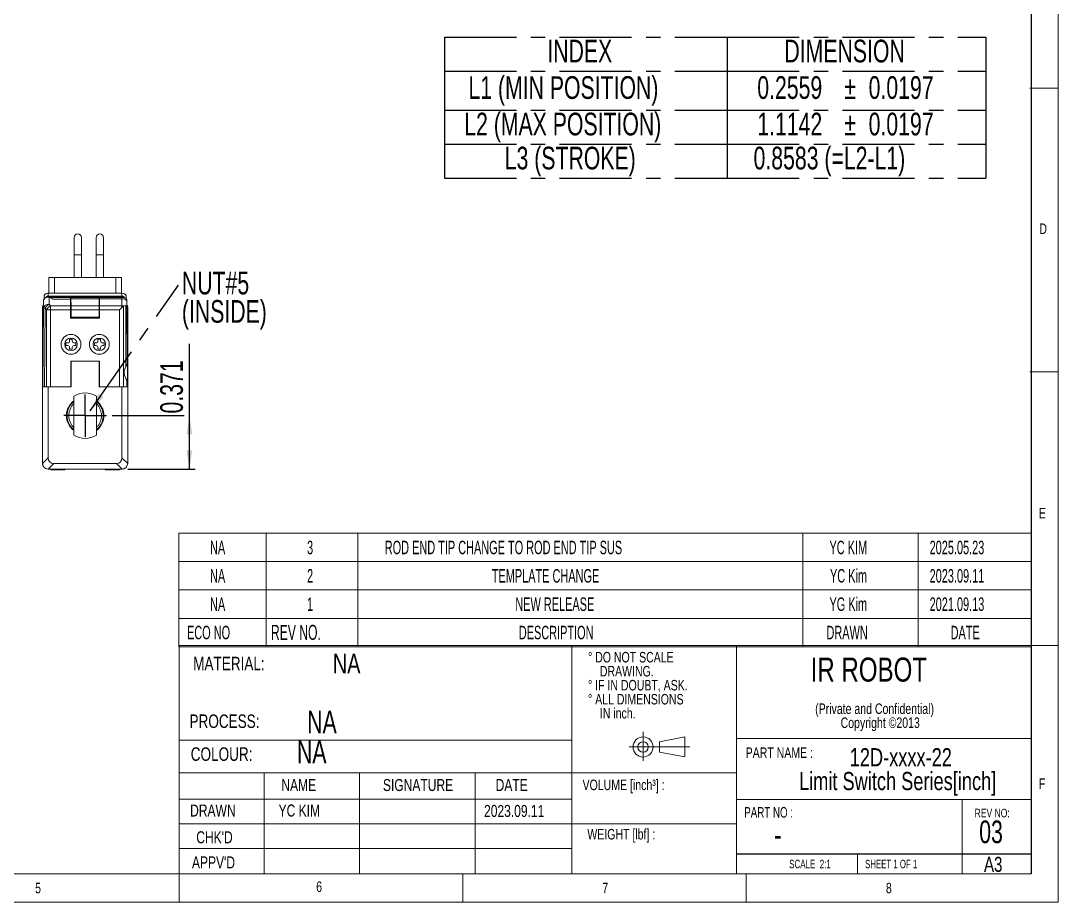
# Model space of a CAD drawing. Header units: inches. Extents: x 0.2 to 16.3, y 0.2 to 11.5.
# Drawn here: x 9.14 to 16.34, y 0.2 to 6.32 of the extents above; entities that cross this region are included whole.
import ezdxf

# ---------------------------------------------------------------- set-up
doc = ezdxf.new("R2010")
doc.units = ezdxf.units.IN
doc.header["$MEASUREMENT"] = 0
doc.linetypes.add('CENTERX2', pattern=[0.8, 0.5, -0.1, 0.1, -0.1])
doc.layers.add('CENTER_LINE', color=7, linetype='CENTERX2')
doc.layers.add('NOTES', color=7, linetype='Continuous')
doc.styles.add('SLDTEXTSTYLE0', font='TXT', dxfattribs={"width": 0.7})
doc.styles.add('SLDTEXTSTYLE1', font='TXT', dxfattribs={"width": 0.75})
doc.styles.add('SLDTEXTSTYLE2', font='TXT', dxfattribs={"width": 0.6875})
doc.styles.add('SLDTEXTSTYLE3', font='TXT', dxfattribs={"width": 0.694444})
doc.styles.add('SLDTEXTSTYLE4', font='TXT', dxfattribs={"width": 0.605})
doc.dimstyles.new('SLDDIMSTYLE3', dxfattribs={"dimtxt": 0.15748, "dimasz": 0.13, "dimexe": 0, "dimexo": 0.0625, "dimgap": 0.03937, "dimtad": 1, "dimdec": 3, "dimrnd": 1e-09, "dimdsep": 46, "dimtxsty": 'SLDTEXTSTYLE0', "dimsah": 1, "dimcen": 0.09, "dimadec": 0, "dimazin": 2, "dimtfac": 1, "dimtdec": 3, "dimtofl": 0, "dimtmove": 0, "dimatfit": 3, "dimfxl": 1, "dimfrac": 2, "dimtolj": 1, "dimtzin": 12, "dimarcsym": 0})
doc.dimstyles.new('SLDDIMSTYLE6', dxfattribs={"dimtxt": 0.18, "dimasz": 0.13, "dimexe": 0, "dimexo": 0.0625, "dimgap": 0, "dimtad": 0, "dimtih": 1, "dimtoh": 1, "dimdec": 0, "dimrnd": 1e-09, "dimzin": 0, "dimdsep": 46, "dimtxsty": 'Standard', "dimsah": 1, "dimcen": 0.09, "dimadec": 0, "dimazin": 0, "dimtfac": 0.13, "dimtdec": 0, "dimtofl": 0, "dimtmove": 0, "dimatfit": 3, "dimfxl": 1, "dimfrac": 2, "dimtolj": 1, "dimtzin": 0, "dimarcsym": 0})

# ---------------------------------------------------------------- blocks, each defined once
blk = doc.blocks.new('SW_NOTE_0_3')
at = {"color": 0, "linetype": 'Continuous', "lineweight": 0, "char_height": 0.072917, "attachment_point": 2, "style": 'SLDTEXTSTYLE1'}
for s, insert in [('(Private and Confidential)', (0.6061, 0.094)), ('Copyright ©2013', (0.6452, -0.0032))]:
    blk.add_mtext(s, dxfattribs=dict(at, insert=insert))
blk = doc.blocks.new('SW_NOTE_0_4')
at = {"color": 0, "linetype": 'Continuous', "lineweight": 0, "char_height": 0.125984, "attachment_point": 2, "style": 'SLDTEXTSTYLE1'}
for s, insert in [('12D-xxxx-22', (0.4547, 0.1624)), ('Limit Switch Series[inch]', (0.4329, -0.003))]:
    blk.add_mtext(s, dxfattribs=dict(at, insert=insert))
blk = doc.blocks.new('SW_NOTE_0_5')
at = {"color": 0, "linetype": 'Continuous', "lineweight": 0, "attachment_point": 1, "style": 'SLDTEXTSTYLE1'}
for s, insert, char_height in [('%%d DO NOT SCALE', (0, 0.094), 0.072917), ('DRAWING.', (0.082, -0.0032), 0.07292), ('%%d IF IN DOUBT, ASK.', (0, -0.1004), 0.072917), ('%%d ALL DIMENSIONS', (0, -0.1977), 0.072917), ('IN inch.', (0.082, -0.2949), 0.07292)]:
    blk.add_mtext(s, dxfattribs=dict(at, insert=insert, char_height=char_height))
blk = doc.blocks.new('SW_TABLEANNOTATION_0')
at = {"color": 0, "linetype": 'Continuous', "lineweight": 18}
for p, q in [((0, 0), (0, -0.1969)), ((0, 0), (0.6057, 0)), ((0.6057, 0), (0.6057, -0.1969)), ((0.6057, 0), (1.2429, 0)), ((1.2429, 0), (1.2429, -0.1969)), ((1.2429, 0), (4.3302, 0)), ((4.3302, 0), (4.3302, -0.1969)), ((4.3302, 0), (5.1321, 0)), ((5.1321, 0), (5.1321, -0.1969)), ((5.1321, 0), (5.9148, 0)), ((5.9148, 0), (5.9148, -0.1969)), ((0, -0.1969), (0, -0.3937)), ((0, -0.1969), (0.6057, -0.1969)), ((0.6057, -0.1969), (0.6057, -0.3937)), ((0.6057, -0.1969), (1.2429, -0.1969)), ((1.2429, -0.1969), (1.2429, -0.3937)), ((1.2429, -0.1969), (4.3302, -0.1969)), ((4.3302, -0.1969), (4.3302, -0.3937)), ((4.3302, -0.1969), (5.1321, -0.1969)), ((5.1321, -0.1969), (5.1321, -0.3937)), ((5.1321, -0.1969), (5.9148, -0.1969)), ((5.9148, -0.1969), (5.9148, -0.3937)), ((0, -0.3937), (0, -0.5906)), ((0, -0.3937), (0.6057, -0.3937)), ((0.6057, -0.3937), (0.6057, -0.5906)), ((0.6057, -0.3937), (1.2429, -0.3937)), ((1.2429, -0.3937), (1.2429, -0.5906)), ((1.2429, -0.3937), (4.3302, -0.3937)), ((4.3302, -0.3937), (4.3302, -0.5906)), ((4.3302, -0.3937), (5.1321, -0.3937)), ((5.1321, -0.3937), (5.1321, -0.5906)), ((5.1321, -0.3937), (5.9148, -0.3937)), ((5.9148, -0.3937), (5.9148, -0.5906)), ((0, -0.5906), (0, -0.7874)), ((0, -0.5906), (0.6057, -0.5906)), ((0.6057, -0.5906), (0.6057, -0.7874)), ((0.6057, -0.5906), (1.2429, -0.5906)), ((1.2429, -0.5906), (1.2429, -0.7874)), ((1.2429, -0.5906), (4.3302, -0.5906)), ((4.3302, -0.5906), (4.3302, -0.7874)), ((4.3302, -0.5906), (5.1321, -0.5906)), ((5.1321, -0.5906), (5.1321, -0.7874)), ((5.1321, -0.5906), (5.9148, -0.5906)), ((5.9148, -0.5906), (5.9148, -0.7874)), ((0, -0.7874), (0.6057, -0.7874)), ((0.6057, -0.7874), (1.2429, -0.7874)), ((1.2429, -0.7874), (4.3302, -0.7874)), ((4.3302, -0.7874), (5.1321, -0.7874)), ((5.1321, -0.7874), (5.9148, -0.7874))]:
    blk.add_line(p, q, dxfattribs=at)
at = {"color": 0, "linetype": 'Continuous', "lineweight": 0, "attachment_point": 1, "style": 'SLDTEXTSTYLE4'}
for s, insert, char_height in [('NA', (0.2161, -0.0517), 0.09375), ('3', (0.8896, -0.0517), 0.0938), ('ROD END TIP CHANGE TO ROD END TIP SUS', (1.4289, -0.0517), 0.09375), ('YC KIM', (4.5159, -0.0517), 0.09375), ('2025.05.23', (5.211, -0.0517), 0.09375), ('NA', (0.2161, -0.2486), 0.09375), ('2', (0.8896, -0.2486), 0.0938), ('TEMPLATE CHANGE', (2.172, -0.2486), 0.09375), ('YC Kim', (4.5194, -0.2486), 0.09375), ('2023.09.11', (5.211, -0.2486), 0.09375), ('NA', (0.2161, -0.4454), 0.09375), ('1', (0.8896, -0.4454), 0.0938), ('NEW RELEASE', (2.3352, -0.4454), 0.09375), ('YG Kim', (4.5159, -0.4454), 0.09375), ('2021.09.13', (5.211, -0.4454), 0.09375), ('ECO NO', (0.0563, -0.6423), 0.09375), ('REV NO.', (0.6388, -0.6358), 0.10417), ('DESCRIPTION', (2.3595, -0.6423), 0.09375), ('DRAWN', (4.4951, -0.6423), 0.09375), ('DATE', (5.3568, -0.6423), 0.09375)]:
    blk.add_mtext(s, dxfattribs=dict(at, insert=insert, char_height=char_height))
blk = doc.blocks.new('SW_TABLEANNOTATION_1')
at = {"layer": 'CENTER_LINE', "color": 0}
for p, q in [((0, 0), (0, -0.2362)), ((0, 0), (1.9637, 0)), ((1.9637, 0), (1.9637, -0.2362)), ((1.9637, 0), (3.7592, 0)), ((3.7592, 0), (3.7592, -0.2362)), ((0, -0.2362), (0, -0.5067)), ((0, -0.2362), (1.9637, -0.2362)), ((1.9637, -0.2362), (1.9637, -0.5067)), ((1.9637, -0.2362), (3.7592, -0.2362)), ((3.7592, -0.2362), (3.7592, -0.5067)), ((0, -0.5067), (0, -0.7429)), ((0, -0.5067), (1.9637, -0.5067)), ((1.9637, -0.5067), (1.9637, -0.7429)), ((1.9637, -0.5067), (3.7592, -0.5067)), ((3.7592, -0.5067), (3.7592, -0.7429)), ((0, -0.7429), (0, -0.9791)), ((0, -0.7429), (1.9637, -0.7429)), ((1.9637, -0.7429), (1.9637, -0.9791)), ((1.9637, -0.7429), (3.7592, -0.7429)), ((3.7592, -0.7429), (3.7592, -0.9791)), ((0, -0.9791), (1.9637, -0.9791)), ((1.9637, -0.9791), (3.7592, -0.9791))]:
    blk.add_line(p, q, dxfattribs=at)
at = {"layer": 'CENTER_LINE', "color": 0, "char_height": 0.15748, "attachment_point": 1, "style": 'SLDTEXTSTYLE0'}
for s, insert in [('INDEX', (0.7147, -0.0185)), ('DIMENSION', (2.3604, -0.0185)), ('L1 (MIN POSITION)', (0.167, -0.2719)), ('0.2559', (2.1721, -0.2719)), ('0.0197', (2.9449, -0.2719)), ('%%p', (2.7757, -0.2719)), ('L2 (MAX POSITION)', (0.138, -0.5252)), ('1.1142', (2.1721, -0.5252)), ('%%p', (2.7757, -0.5252)), ('0.0197', (2.9449, -0.5252)), ('L3 (STROKE)', (0.4191, -0.7614)), ('0.8583 (=L2-L1)', (2.1461, -0.7614))]:
    blk.add_mtext(s, dxfattribs=dict(at, insert=insert))
blk = doc.blocks.new('_D_25')
at = {"layer": 'CENTER_LINE'}
for p, q in [((10.3079, 3.5744), (10.3079, 4.0721)), ((9.7707, 3.5744), (10.3473, 3.5744)), ((10.3079, 3.2035), (10.3079, 3.5744)), ((9.879, 3.2035), (10.3473, 3.2035))]:
    blk.add_line(p, q, dxfattribs=at)
for points in [[(10.3079, 3.5744), (10.2879, 3.4444), (10.3279, 3.4444)], [(10.3079, 3.2035), (10.3279, 3.3335), (10.2879, 3.3335)]]:
    blk.add_solid(points, dxfattribs=at)
at = {"layer": 'CENTER_LINE', "insert": (10.1049, 3.5892), "char_height": 0.15748, "attachment_point": 1, "rotation": 90, "style": 'SLDTEXTSTYLE0'}
blk.add_mtext('0.371', dxfattribs=at)
blk = doc.blocks.new('SW_NOTE_0_9')
at = {"layer": 'CENTER_LINE', "color": 0, "char_height": 0.15748, "attachment_point": 1, "style": 'SLDTEXTSTYLE0'}
for s, insert in [('NUT#5', (0.0242, 0.0935)), ('(INSIDE)', (0.0242, -0.1034))]:
    blk.add_mtext(s, dxfattribs=dict(at, insert=insert))
blk = doc.blocks.new('SW_CENTERMARKSYMBOL_4')
at = {"layer": 'CENTER_LINE', "color": 0}
for p, q in [((0, 0.0984), (0, 0.1476)), ((0, 0), (0, 0.0984)), ((-0.0984, 0), (-0.1476, 0)), ((0, 0), (-0.0984, 0)), ((0, 0), (0, -0.0984)), ((0, 0), (0.0984, 0)), ((0.0984, 0), (0.1476, 0)), ((0, -0.0984), (0, -0.1476))]:
    blk.add_line(p, q, dxfattribs=at)

msp = doc.modelspace()

# ---------------------------------------------------------------- linework, layer by layer
at = {"color": 7, "linetype": 'Continuous', "lineweight": 18}
for p, q in [((16.3386, 0.1969), (16.3386, 11.4961)), ((16.3386, 5.8465), (16.1417, 5.8465)), ((9.5069, 4.8099), (9.5069, 4.6918)), ((9.5581, 4.6918), (9.5581, 4.8099)), ((9.6605, 4.8099), (9.6605, 4.6918)), ((9.7116, 4.6918), (9.7116, 4.8099)), ((9.5069, 4.6918), (9.5069, 4.5343)), ((9.5581, 4.5343), (9.5581, 4.6918)), ((9.6605, 4.6918), (9.6605, 4.5343)), ((9.7116, 4.5343), (9.7116, 4.6918)), ((9.3317, 4.4241), (9.3317, 4.5343)), ((9.7963, 4.5343), (9.3711, 4.5343)), ((9.8357, 4.5343), (9.8357, 4.4241)), ((9.3278, 4.4044), (9.3278, 4.4241)), ((9.3278, 4.4241), (9.8396, 4.4241)), ((9.8396, 4.4044), (9.3278, 4.4044)), ((9.3278, 4.3965), (9.8396, 4.3965)), ((9.3278, 4.3965), (9.4833, 4.3965)), ((9.3338, 4.3961), (9.3338, 4.3475)), ((9.3365, 4.3956), (9.4833, 4.3956)), ((9.4833, 4.3956), (9.4833, 4.3965)), ((9.4833, 4.3956), (9.4833, 4.384)), ((9.4861, 4.3965), (9.4853, 4.3948)), ((9.4853, 4.3729), (9.4853, 4.3948)), ((9.4853, 4.3948), (9.4854, 4.3945)), ((9.682, 4.3945), (9.4854, 4.3945)), ((9.4861, 4.3965), (9.6813, 4.3965)), ((9.6813, 4.3965), (9.6821, 4.3948)), ((9.6821, 4.3948), (9.682, 4.3945)), ((9.6821, 4.3948), (9.6821, 4.3729)), ((9.6841, 4.3965), (9.8396, 4.3965)), ((9.6841, 4.3955), (9.6841, 4.3965)), ((9.8396, 4.3955), (9.6841, 4.3955)), ((9.6841, 4.385), (9.6841, 4.3955)), ((9.8396, 4.4044), (9.8396, 4.4241)), ((9.8396, 4.385), (9.8396, 4.3955)), ((9.2884, 3.7745), (9.2937, 4.3768)), ((9.2884, 3.7745), (9.2884, 4.3257)), ((9.2945, 4.32), (9.2945, 4.3781)), ((9.3072, 4.3904), (9.3094, 4.392)), ((9.3338, 4.3475), (9.3441, 4.3372)), ((9.3441, 4.3094), (9.3441, 4.3372)), ((9.3441, 4.3372), (9.4833, 4.3372)), ((9.4833, 4.384), (9.3566, 4.384)), ((9.4833, 4.3372), (9.4833, 4.384)), ((9.4853, 4.3746), (9.4833, 4.3746)), ((9.4853, 4.3729), (9.4833, 4.3729)), ((9.4833, 4.3372), (9.4833, 4.3094)), ((9.4853, 4.3017), (9.4853, 4.3729)), ((9.486, 4.3372), (9.4856, 4.3864)), ((9.6818, 4.3864), (9.4856, 4.3864)), ((9.6814, 4.3372), (9.486, 4.3372)), ((9.6814, 4.3372), (9.6818, 4.3864)), ((9.6821, 4.3746), (9.6841, 4.3746)), ((9.6821, 4.3017), (9.6821, 4.3729)), ((9.6821, 4.3729), (9.6841, 4.3729)), ((9.8396, 4.385), (9.6841, 4.385)), ((9.6841, 4.3372), (9.6841, 4.385)), ((9.6841, 4.3372), (9.8396, 4.3372)), ((9.6841, 4.3094), (9.6841, 4.3372)), ((9.8233, 4.3094), (9.8396, 4.3257)), ((9.8396, 4.3372), (9.8396, 4.385)), ((9.8396, 4.3257), (9.8396, 4.3372)), ((9.8511, 4.3347), (9.8511, 3.7745)), ((9.8674, 3.916), (9.8674, 4.3372)), ((9.8685, 4.3749), (9.8683, 4.3841)), ((9.8727, 4.3345), (9.8727, 4.3723)), ((9.8737, 4.3768), (9.879, 3.7745)), ((9.879, 3.7745), (9.879, 4.3257)), ((9.2897, 3.7745), (9.2945, 4.32)), ((9.306, 4.3196), (9.3012, 3.7745)), ((9.3163, 4.3094), (9.306, 4.3196)), ((9.3163, 3.7745), (9.3163, 4.3094)), ((9.3163, 4.3094), (9.3441, 4.3094)), ((9.4833, 4.3094), (9.3441, 4.3094)), ((9.3441, 4.3094), (9.3441, 3.7745)), ((9.4833, 4.2509), (9.4833, 4.3094)), ((9.4853, 4.3017), (9.4833, 4.3017)), ((9.4856, 4.2784), (9.4833, 4.2784)), ((9.4856, 4.2587), (9.4833, 4.2587)), ((9.6841, 4.2509), (9.4833, 4.2509)), ((9.4855, 4.2784), (9.4853, 4.3017)), ((9.4854, 4.2587), (9.4854, 4.2509)), ((9.4856, 4.2587), (9.4856, 4.2784)), ((9.4861, 4.2587), (9.4857, 4.2587)), ((9.4857, 4.2587), (9.4857, 4.2509)), ((9.4861, 4.2587), (9.4861, 4.3094)), ((9.6813, 4.3094), (9.4861, 4.3094)), ((9.6813, 4.2587), (9.4861, 4.2587)), ((9.6813, 4.2587), (9.6813, 4.3094)), ((9.6813, 4.2587), (9.6816, 4.2587)), ((9.6816, 4.2587), (9.6816, 4.2509)), ((9.6818, 4.2587), (9.6818, 4.2784)), ((9.6818, 4.2784), (9.6841, 4.2784)), ((9.6818, 4.2587), (9.6841, 4.2587)), ((9.6819, 4.2784), (9.6821, 4.3017)), ((9.682, 4.2587), (9.682, 4.2509)), ((9.6821, 4.3017), (9.6841, 4.3017)), ((9.8233, 4.3094), (9.6841, 4.3094)), ((9.6841, 4.2509), (9.6841, 4.3094)), ((9.8233, 3.7745), (9.8233, 4.3094)), ((9.4623, 4.079), (9.4508, 4.079)), ((9.4508, 4.079), (9.4508, 4.0606)), ((9.4508, 4.0606), (9.4623, 4.0606)), ((9.4761, 4.1042), (9.4761, 4.0927)), ((9.4945, 4.1042), (9.4761, 4.1042)), ((9.4761, 4.0468), (9.4761, 4.0353)), ((9.4761, 4.0353), (9.4945, 4.0353)), ((9.4945, 4.0927), (9.4945, 4.1042)), ((9.4945, 4.0353), (9.4945, 4.0468)), ((9.5197, 4.079), (9.5082, 4.079)), ((9.5082, 4.0606), (9.5197, 4.0606)), ((9.5197, 4.0606), (9.5197, 4.079)), ((9.6477, 4.079), (9.6477, 4.0606)), ((9.6592, 4.079), (9.6477, 4.079)), ((9.6477, 4.0606), (9.6592, 4.0606)), ((9.6913, 4.1042), (9.6729, 4.1042)), ((9.6729, 4.1042), (9.6729, 4.0927)), ((9.6729, 4.0468), (9.6729, 4.0353)), ((9.6729, 4.0353), (9.6913, 4.0353)), ((9.6913, 4.0927), (9.6913, 4.1042)), ((9.6913, 4.0353), (9.6913, 4.0468)), ((9.7166, 4.079), (9.7051, 4.079)), ((9.7051, 4.0606), (9.7166, 4.0606)), ((9.7166, 4.0606), (9.7166, 4.079)), ((9.6831, 3.9526), (9.4843, 3.9526)), ((9.4843, 3.9526), (9.4843, 3.7745)), ((9.4872, 3.9123), (9.4843, 3.9123)), ((9.4872, 3.7744), (9.4872, 3.9516)), ((9.4872, 3.9516), (9.6802, 3.9516)), ((9.5425, 3.9526), (9.5415, 3.9516)), ((9.5869, 3.9516), (9.5859, 3.9526)), ((9.6802, 3.7744), (9.6802, 3.9516)), ((9.6831, 3.9123), (9.6802, 3.9123)), ((9.6831, 3.9526), (9.6831, 3.7745)), ((9.4843, 3.8335), (9.4872, 3.8335)), ((9.6802, 3.8335), (9.6831, 3.8335)), ((9.8742, 3.7745), (9.8738, 3.8209)), ((16.1417, 3.878), (16.3386, 3.878)), ((9.2897, 3.7745), (9.2884, 3.7745)), ((9.2884, 3.2429), (9.2884, 3.7744)), ((9.2884, 3.7744), (9.3278, 3.7744)), ((9.2886, 3.7744), (9.2886, 3.7745)), ((9.2892, 3.7744), (9.2892, 3.7745)), ((9.3012, 3.7745), (9.2897, 3.7745)), ((9.3009, 3.7744), (9.3009, 3.7745)), ((9.3012, 3.7745), (9.3163, 3.7745)), ((9.3159, 3.7744), (9.3159, 3.7745)), ((9.3441, 3.7745), (9.3163, 3.7745)), ((9.3179, 3.7744), (9.3179, 3.7745)), ((9.3278, 3.7744), (9.3278, 3.2819)), ((9.3278, 3.7744), (9.4872, 3.7744)), ((9.3441, 3.7745), (9.4843, 3.7745)), ((9.3494, 3.7745), (9.3494, 3.7744)), ((9.4872, 3.7915), (9.4843, 3.7931)), ((9.6831, 3.7758), (9.679, 3.7744)), ((9.6802, 3.7744), (9.8396, 3.7744)), ((9.6831, 3.7745), (9.8233, 3.7745)), ((9.8511, 3.7745), (9.8233, 3.7745)), ((9.8396, 3.2819), (9.8396, 3.7744)), ((9.8396, 3.7744), (9.879, 3.7744)), ((9.8435, 3.7744), (9.8435, 3.7745)), ((9.8742, 3.7745), (9.8511, 3.7745)), ((9.8632, 3.7745), (9.8632, 3.7744)), ((9.8665, 3.7745), (9.8665, 3.7744)), ((9.8776, 3.7745), (9.8742, 3.7745)), ((9.8773, 3.812), (9.8776, 3.7745)), ((9.879, 3.7745), (9.8776, 3.7745)), ((9.8782, 3.7744), (9.8782, 3.7745)), ((9.8786, 3.7744), (9.8786, 3.7745)), ((9.879, 3.7744), (9.879, 3.2429)), ((9.4932, 3.6649), (9.505, 3.6745)), ((9.505, 3.438), (9.505, 3.7108)), ((9.6624, 3.7108), (9.6624, 3.5744)), ((9.6742, 3.6649), (9.6624, 3.6749)), ((9.6624, 3.5744), (9.6624, 3.438)), ((9.2884, 3.2425), (9.3278, 3.2819)), ((9.3668, 3.2429), (9.3274, 3.2035)), ((9.3668, 3.2429), (9.8006, 3.2429)), ((9.84, 3.2035), (9.8006, 3.2429)), ((9.8396, 3.2819), (9.879, 3.2425)), ((9.8396, 3.2035), (9.3278, 3.2035)), ((9.3455, 3.2035), (9.3455, 3.1976)), ((9.3455, 3.1976), (9.3947, 3.1976)), ((9.3947, 3.1976), (9.4439, 3.1976)), ((9.4439, 3.1976), (9.4439, 3.2035)), ((9.7235, 3.2035), (9.7235, 3.1976)), ((9.7235, 3.1976), (9.7727, 3.1976)), ((9.7727, 3.1976), (9.8219, 3.1976)), ((9.8219, 3.1976), (9.8219, 3.2035)), ((10.2362, 1.9792), (10.2362, 0.3937)), ((16.3386, 1.9792), (10.2362, 1.9792)), ((12.9632, 1.9792), (12.9632, 0.3937)), ((14.1045, 1.9792), (14.1045, 0.3937)), ((10.2362, 1.3209), (12.9632, 1.3209)), ((13.5696, 1.3109), (13.7473, 1.3442)), ((13.5696, 1.3109), (13.5696, 1.2383)), ((13.7473, 1.2051), (13.7473, 1.3442)), ((16.1516, 1.3324), (14.1045, 1.3324)), ((13.5696, 1.2383), (13.7473, 1.2051)), ((10.8268, 1.0943), (10.8268, 0.3937)), ((11.4873, 1.0943), (11.4873, 0.3937)), ((12.292, 0.3937), (12.292, 1.0943)), ((12.9632, 0.9117), (10.2362, 0.9117)), ((15.6722, 0.3937), (15.6722, 0.9103)), ((14.1045, 0.741), (10.2362, 0.741)), ((12.292, 0.585), (12.292, 0.3937)), ((10.2362, 0.5701), (12.9632, 0.5701)), ((14.9453, 0.5283), (14.9453, 0.3937)), ((0.3937, 0.3937), (16.1516, 0.3937)), ((10.2362, 0.1969), (10.2362, 0.3937)), ((12.2047, 0.1969), (12.2047, 0.3937)), ((14.1732, 0.1969), (14.1732, 0.3937)), ((0.1969, 0.1969), (16.3386, 0.1969))]:
    msp.add_line(p, q, dxfattribs=at)
at = {"color": 8, "linetype": 'Continuous', "lineweight": 18}
for p, q in [((9.5069, 4.6918), (9.5581, 4.6918)), ((9.6605, 4.6918), (9.7116, 4.6918)), ((9.3711, 4.5343), (9.3711, 4.4241)), ((9.7963, 4.4241), (9.7963, 4.5343))]:
    msp.add_line(p, q, dxfattribs=at)
at = {"color": 7, "linetype": 'CENTERX2', "lineweight": 18}
for p, q in [((13.4566, 1.3801), (13.4566, 1.1786)), ((13.3607, 1.2746), (13.7805, 1.2746))]:
    msp.add_line(p, q, dxfattribs=at)
at = {"color": 7, "linetype": 'Continuous', "lineweight": 18}
for centre, radius in [((9.4853, 4.0698), 0.0689), ((9.4853, 4.0698), 0.0433), ((9.6821, 4.0698), 0.0689), ((9.6821, 4.0698), 0.0433), ((13.4566, 1.2746), 0.0696), ((13.4566, 1.2746), 0.0363)]:
    msp.add_circle(centre, radius, dxfattribs=at)
for centre, radius, start, end in [((9.5325, 4.8099), 0.0256, 0, 180), ((9.6861, 4.8099), 0.0256, 0, 180), ((9.3278, 4.3572), 0.0394, 43.04269, 81.16753), ((9.8396, 4.3847), 0.0394, 63.69863, 90), ((9.8396, 4.3572), 0.0394, 82.48354, 90), ((9.8396, 4.3572), 0.0394, 77.34027, 90), ((9.8396, 4.3572), 0.0394, 32.66721, 77.34027), ((9.3278, 4.3572), 0.0394, 147.81989, 150.05281), ((9.329, 4.3125), 0.0353, 82.12722, 167.73628), ((9.3635, 4.29), 0.0647, 117.27378, 152.72622), ((9.3737, 4.2797), 0.0647, 117.27378, 152.72622), ((9.8412, 4.3399), 0.0451, 45.82364, 92.07245), ((9.8397, 4.2829), 0.0543, 76.08614, 90.07918), ((9.8603, 4.3205), 0.0169, 116.60592, 122.80643), ((9.8396, 4.3572), 0.0394, 29.94719, 32.66721), ((9.8396, 4.3257), 0.0394, 0, 29.12304), ((9.3063, 4.5217), 0.2021, 266.658, 269.92808), ((9.4623, 4.0927), 0.0138, 270, 0), ((9.4623, 4.0468), 0.0138, 0, 90), ((9.5082, 4.0927), 0.0138, 180, 270), ((9.5082, 4.0468), 0.0138, 90, 180), ((9.6592, 4.0927), 0.0138, 270, 0), ((9.6592, 4.0468), 0.0138, 0, 90), ((9.7051, 4.0927), 0.0138, 180, 270), ((9.7051, 4.0468), 0.0138, 90, 180), ((9.938, 3.8729), 0.0827, 148.62287, 218.98329), ((9.5837, 3.5744), 0.1299, 127.3052, 232.6948), ((9.5837, 3.5744), 0.1575, 60, 120), ((9.5837, 3.5744), 0.1299, 307.3052, 52.6948), ((9.5837, 3.5744), 0.1575, 240, 270), ((9.5837, 3.5744), 0.1575, 270, 300), ((9.3278, 3.2429), 0.0394, 180, 180.573), ((9.8396, 3.2429), 0.0394, 359.427, 0), ((9.3278, 3.2429), 0.0394, 269.427, 270), ((9.8396, 3.2429), 0.0394, 270, 270.573)]:
    msp.add_arc(centre, radius, start, end, dxfattribs=at)
for centre, major_axis, ratio, start_param, end_param in [((9.8396, 4.27), (0.0278, 0.0672), 0.414214, 0, 0.445561), ((9.8396, 4.3257), (0.0394, 0), 0.414214, 0.573826, 0.785398), ((9.8396, 8.1447), (-0.0394, 4.5115), 0.000076, 2.576493, 2.77517), ((9.8773, 3.8729), (-0.0007, 0.0827), 0.008727, 2.398373, 7.046704), ((9.4057, 3.3209), (-0.0675, -0.0675), 0.57735, 5.759587, 6.806784), ((9.7617, 3.3209), (0.0675, -0.0675), 0.57735, 5.759587, 6.806784)]:
    msp.add_ellipse(centre, major_axis=major_axis, ratio=ratio, start_param=start_param, end_param=end_param, dxfattribs=at)
msp.add_ellipse((9.2901, 3.8729), major_axis=(0.0003, 0.0335), ratio=0.008727, dxfattribs=at)
for points in [[(9.3317, 4.5343), (9.3323, 4.5343), (9.3335, 4.5343), (9.3426, 4.5343), (9.3556, 4.5343), (9.3659, 4.5343), (9.3711, 4.5343)], [(9.8357, 4.5343), (9.8351, 4.5343), (9.8339, 4.5343), (9.8248, 4.5343), (9.8118, 4.5343), (9.8015, 4.5343), (9.7963, 4.5343)], [(9.4655, 3.5254), (9.4627, 3.5333), (9.457, 3.5492), (9.4562, 3.566), (9.4557, 3.5744)]]:
    msp.add_open_spline(points, degree=3, dxfattribs=at)
for points, knots in [([(9.2945, 4.3781), (9.2946, 4.3784), (9.2949, 4.3789), (9.2982, 4.3834), (9.3044, 4.3894), (9.314, 4.3946), (9.3244, 4.397), (9.3313, 4.3963), (9.3338, 4.3961)], [0, 0, 0, 0, 0.1540722, 0.3092067, 0.4883347, 0.6715016, 0.8782308, 1, 1, 1, 1]), ([(9.2991, 4.3847), (9.2991, 4.3878), (9.2992, 4.3941), (9.2993, 4.3998), (9.2994, 4.4027)], [0, 0, 0, 0, 0.479315, 1, 1, 1, 1]), ([(9.2994, 4.4027), (9.2996, 4.4045), (9.2999, 4.4081), (9.3023, 4.4131), (9.3057, 4.4173), (9.3088, 4.4191), (9.3103, 4.42)], [0, 0, 0, 0, 0.268398, 0.522178, 0.764747, 1, 1, 1, 1]), ([(9.3278, 4.4044), (9.3258, 4.4042), (9.3219, 4.4039), (9.3166, 4.4012), (9.3121, 4.3973), (9.3104, 4.3938), (9.3095, 4.392)], [0, 0, 0, 0, 0.249883, 0.499844, 0.749883, 1, 1, 1, 1]), ([(9.3278, 4.4241), (9.3248, 4.4239), (9.3187, 4.4236), (9.3131, 4.4212), (9.3103, 4.42)], [0, 0, 0, 0, 0.5000079, 1, 1, 1, 1]), ([(9.4856, 4.3864), (9.4856, 4.389), (9.4855, 4.3935), (9.4855, 4.3942), (9.4854, 4.3945)], [0, 0, 0, 0, 0.557681, 1, 1, 1, 1]), ([(9.682, 4.3945), (9.6819, 4.394), (9.6819, 4.3931), (9.6818, 4.3885), (9.6818, 4.3864)], [0, 0, 0, 0, 0.557682, 1, 1, 1, 1]), ([(9.8579, 4.392), (9.857, 4.3938), (9.8553, 4.3973), (9.8508, 4.4012), (9.8455, 4.4039), (9.8416, 4.4042), (9.8396, 4.4044)], [0, 0, 0, 0, 0.250117, 0.500156, 0.750117, 1, 1, 1, 1]), ([(9.8482, 4.3956), (9.8482, 4.3956), (9.8481, 4.3956), (9.8467, 4.3955), (9.8446, 4.3955), (9.8421, 4.3955), (9.8404, 4.3955), (9.8396, 4.3955)], [0, 0, 0, 0, 0.209529, 0.419059, 0.628588, 0.838117, 1, 1, 1, 1]), ([(9.857, 4.42), (9.8588, 4.419), (9.8623, 4.4168), (9.8659, 4.4119), (9.8677, 4.407), (9.8679, 4.4039), (9.868, 4.4027)], [0, 0, 0, 0, 0.270501, 0.54064, 0.820446, 1, 1, 1, 1]), ([(9.8683, 4.3847), (9.8683, 4.3876), (9.8682, 4.3939), (9.8681, 4.3996), (9.868, 4.4027)], [0, 0, 0, 0, 0.4520547, 1, 1, 1, 1]), ([(9.2884, 4.3257), (9.2886, 4.3291), (9.2891, 4.3358), (9.292, 4.3418), (9.2934, 4.3446)], [0, 0, 0, 0, 0.522752, 1, 1, 1, 1]), ([(9.486, 4.3372), (9.4861, 4.3326), (9.4861, 4.3244), (9.4861, 4.314), (9.4861, 4.3094)], [0, 0, 0, 0, 0.557568, 1, 1, 1, 1]), ([(9.6814, 4.3372), (9.6813, 4.3326), (9.6813, 4.3244), (9.6813, 4.314), (9.6813, 4.3094)], [0, 0, 0, 0, 0.557568, 1, 1, 1, 1]), ([(9.8511, 4.3347), (9.8482, 4.3327), (9.8443, 4.3302), (9.8405, 4.3265), (9.8396, 4.3257)], [0, 0, 0, 0, 0.765617, 1, 1, 1, 1]), ([(9.8727, 4.3784), (9.8727, 4.3784), (9.8727, 4.3782), (9.8727, 4.3767), (9.8727, 4.3745), (9.8727, 4.3726), (9.8727, 4.3723)], [0, 0, 0, 0, 0.2387509, 0.5024487, 0.9237691, 1, 1, 1, 1]), ([(9.8674, 3.916), (9.8703, 3.9208), (9.8737, 3.9266), (9.8759, 3.9318), (9.8762, 3.9326)], [0, 0, 0, 0, 0.837006, 1, 1, 1, 1]), ([(9.8738, 3.8209), (9.8749, 3.8192), (9.8769, 3.8162), (9.8772, 3.8133), (9.8773, 3.812)], [0, 0, 0, 0, 0.5829951, 1, 1, 1, 1]), ([(9.4932, 3.6649), (9.4887, 3.66), (9.4794, 3.6498), (9.4669, 3.6284), (9.4576, 3.6027), (9.4564, 3.5843), (9.4557, 3.5744)], [0, 0, 0, 0, 0.213785, 0.44234, 0.70087, 1, 1, 1, 1]), ([(9.4557, 3.5744), (9.4558, 3.5829), (9.4559, 3.5922), (9.4587, 3.6011), (9.459, 3.602)], [0, 0, 0, 0, 0.902588, 1, 1, 1, 1]), ([(9.505, 3.4777), (9.5016, 3.4803), (9.4917, 3.488), (9.479, 3.5045), (9.4672, 3.5261), (9.46, 3.5498), (9.4576, 3.5744), (9.4601, 3.599), (9.4672, 3.6227), (9.479, 3.6443), (9.4917, 3.6608), (9.5016, 3.6684), (9.505, 3.671)], [0, 0, 0, 0, 0.057363, 0.167999, 0.278687, 0.389361, 0.500023, 0.610691, 0.721362, 0.832019, 0.942661, 1, 1, 1, 1]), ([(9.505, 3.6558), (9.5044, 3.6554), (9.4982, 3.6503), (9.4889, 3.6376), (9.4781, 3.6181), (9.4717, 3.5966), (9.4695, 3.5744), (9.4717, 3.5521), (9.4782, 3.5306), (9.489, 3.5112), (9.4982, 3.4984), (9.5045, 3.4934), (9.505, 3.493)], [0, 0, 0, 0, 0.010982, 0.133177, 0.255789, 0.377752, 0.500412, 0.622488, 0.744918, 0.867386, 0.98945, 1, 1, 1, 1]), ([(9.6624, 3.671), (9.6658, 3.6684), (9.6757, 3.6608), (9.6884, 3.6443), (9.7002, 3.6227), (9.7074, 3.599), (9.7098, 3.5744), (9.7073, 3.5498), (9.7001, 3.5261), (9.6884, 3.5045), (9.6756, 3.488), (9.6658, 3.4803), (9.6624, 3.4777)], [0, 0, 0, 0, 0.057331, 0.168027, 0.278718, 0.389387, 0.500041, 0.610713, 0.721405, 0.832058, 0.942626, 1, 1, 1, 1]), ([(9.6624, 3.493), (9.663, 3.4934), (9.6692, 3.4985), (9.6785, 3.5113), (9.6892, 3.5307), (9.6957, 3.5522), (9.6979, 3.5745), (9.6957, 3.5967), (9.6892, 3.6182), (9.6784, 3.6377), (9.6692, 3.6504), (9.6629, 3.6554), (9.6624, 3.6558)], [0, 0, 0, 0, 0.010976, 0.133172, 0.255784, 0.377762, 0.500423, 0.622499, 0.74493, 0.867405, 0.989448, 1, 1, 1, 1]), ([(9.6742, 3.6649), (9.6798, 3.6586), (9.6909, 3.6461), (9.7026, 3.6236), (9.7102, 3.5995), (9.7112, 3.5828), (9.7116, 3.5744)], [0, 0, 0, 0, 0.24998, 0.499986, 0.749993, 1, 1, 1, 1]), ([(9.6624, 3.4739), (9.6633, 3.4744), (9.6713, 3.4797), (9.684, 3.494), (9.6991, 3.5169), (9.7095, 3.5444), (9.7109, 3.5642), (9.7116, 3.5744)], [0, 0, 0, 0, 0.025222, 0.247582, 0.484147, 0.734994, 1, 1, 1, 1]), ([(9.7116, 3.5744), (9.7115, 3.5659), (9.7114, 3.5564), (9.7086, 3.5473), (9.7082, 3.5463)], [0, 0, 0, 0, 0.884308, 1, 1, 1, 1]), ([(9.505, 3.474), (9.5025, 3.4758), (9.495, 3.4814), (9.4845, 3.493), (9.4734, 3.5083), (9.4681, 3.5197), (9.4655, 3.5254)], [0, 0, 0, 0, 0.138997, 0.425998, 0.712999, 1, 1, 1, 1]), ([(9.3274, 3.2035), (9.323, 3.204), (9.3142, 3.205), (9.3025, 3.2118), (9.2937, 3.2218), (9.2891, 3.2327), (9.2886, 3.2398), (9.2884, 3.2425)], [0, 0, 0, 0, 0.216772, 0.433453, 0.649886, 0.864524, 1, 1, 1, 1]), ([(9.879, 3.2425), (9.8785, 3.2381), (9.8775, 3.2293), (9.8707, 3.2176), (9.8607, 3.2088), (9.8498, 3.2043), (9.8427, 3.2037), (9.84, 3.2035)], [0, 0, 0, 0, 0.2167717, 0.4334534, 0.649886, 0.8645239, 1, 1, 1, 1])]:
    msp.add_open_spline(points, degree=3, knots=knots, dxfattribs=at)
at = {"layer": 'NOTES', "color": 7}
for p, q in [((16.1516, 11.2992), (16.1516, 0.3937)), ((16.1516, 0.5314), (14.1045, 0.5314))]:
    msp.add_line(p, q, dxfattribs=at)
at = {"layer": 'NOTES', "color": 7, "linetype": 'Continuous', "lineweight": 18}
for p, q in [((10.2362, 1.0945), (14.1045, 1.0945)), ((16.1516, 0.9103), (14.1045, 0.9103))]:
    msp.add_line(p, q, dxfattribs=at)

# ---------------------------------------------------------------- block references
at = {"color": 7, "linetype": 'Continuous', "lineweight": 0}
for name, p in [('SW_TABLEANNOTATION_0', (10.2347, 2.758)), ('SW_NOTE_0_5', (13.0747, 1.8403)), ('SW_NOTE_0_3', (14.4577, 1.4828)), ('SW_NOTE_0_4', (14.791, 1.104))]:
    msp.add_blockref(name, p, dxfattribs=at)
at = {"layer": 'CENTER_LINE'}
for name, p in [('SW_TABLEANNOTATION_1', (12.0774, 6.2025)), ('SW_NOTE_0_9', (10.2312, 4.4802)), ('SW_CENTERMARKSYMBOL_4', (9.5837, 3.5744))]:
    msp.add_blockref(name, p, dxfattribs=at)

# ---------------------------------------------------------------- texts
at = {"color": 7, "linetype": 'Continuous', "lineweight": 0}
for s, insert, char_height, attachment_point, style in [('D', (16.2073, 4.9082), 0.0729, 1, 'SLDTEXTSTYLE1'), ('E', (16.2042, 2.9345), 0.0729, 1, 'SLDTEXTSTYLE1'), ('MATERIAL:', (10.3338, 1.9007), 0.09375, 1, 'SLDTEXTSTYLE1'), ('NA', (11.399, 1.9225), 0.1378, 2, 'SLDTEXTSTYLE1'), ('PROCESS:', (10.3082, 1.5003), 0.09375, 1, 'SLDTEXTSTYLE1'), ('PART NAME :', (14.1688, 1.2713), 0.072917, 1, 'SLDTEXTSTYLE1'), ('NAME', (10.9459, 1.0522), 0.08333, 1, 'SLDTEXTSTYLE1'), ('SIGNATURE', (11.651, 1.0522), 0.08333, 1, 'SLDTEXTSTYLE1'), ('DATE', (12.4332, 1.0522), 0.08333, 1, 'SLDTEXTSTYLE1'), ('VOLUME [inch³] :', (13.0367, 1.0481), 0.072917, 1, 'SLDTEXTSTYLE1'), ('DRAWN', (10.3125, 0.8753), 0.08333, 1, 'SLDTEXTSTYLE1'), ('2023.09.11', (12.3528, 0.8722), 0.08333, 1, 'SLDTEXTSTYLE1'), ('REV NO:', (15.7582, 0.8455), 0.05906, 1, 'SLDTEXTSTYLE1'), ("CHK'D", (10.3553, 0.6894), 0.08333, 1, 'SLDTEXTSTYLE1'), ('-', (14.392, 0.7443), 0.1575, 2, 'SLDTEXTSTYLE1'), ("APPV'D", (10.3253, 0.5149), 0.08333, 1, 'SLDTEXTSTYLE1'), ('A3', (15.8233, 0.5121), 0.10417, 1, 'SLDTEXTSTYLE1'), ('SCALE  2:1', (14.471, 0.4918), 0.05906, 1, 'SLDTEXTSTYLE0'), ('SHEET 1 OF 1', (14.9977, 0.4918), 0.059055, 1, 'SLDTEXTSTYLE2'), ('5', (9.2367, 0.332), 0.0729, 1, 'SLDTEXTSTYLE1')]:
    msp.add_mtext(s, dxfattribs=dict(at, insert=insert, char_height=char_height, attachment_point=attachment_point, style=style))
at = {"layer": 'CENTER_LINE', "char_height": 0.15748, "attachment_point": 1, "style": 'SLDTEXTSTYLE0'}
for s, insert in [('NA', (11.1254, 1.5269)), ('NA', (11.0544, 1.3192)), ('03', (15.7901, 0.7644))]:
    msp.add_mtext(s, dxfattribs=dict(at, insert=insert))
at = {"layer": 'NOTES', "attachment_point": 1}
for s, insert, char_height, style in [('IR ROBOT', (14.6199, 1.8951), 0.16667, 'SLDTEXTSTYLE1'), ('COLOUR:', (10.3168, 1.2721), 0.09375, 'SLDTEXTSTYLE1'), ('F', (16.2042, 1.0567), 0.0729, 'SLDTEXTSTYLE1'), ('YC KIM', (10.9266, 0.8753), 0.08333, 'SLDTEXTSTYLE1'), ('PART NO :', (14.1589, 0.8575), 0.07292, 'SLDTEXTSTYLE3'), ('WEIGHT [lbf] :', (13.0699, 0.7055), 0.072917, 'SLDTEXTSTYLE1'), ('6', (11.1877, 0.3413), 0.0729, 'SLDTEXTSTYLE1'), ('7', (13.1737, 0.332), 0.0729, 'SLDTEXTSTYLE1'), ('8', (15.1422, 0.332), 0.0729, 'SLDTEXTSTYLE1')]:
    msp.add_mtext(s, dxfattribs=dict(at, insert=insert, char_height=char_height, style=style))

# ---------------------------------------------------------------- dimensions: what is measured, and where the dimension line sits
at = {"layer": 'CENTER_LINE'}
dim = msp.add_linear_dim(base=(10.3079, 3.5744), p1=(9.8396, 3.2035), p2=(9.7313, 3.5744), angle=90, dimstyle='SLDDIMSTYLE3', dxfattribs=at)
dim.commit()
dim.dimension.update_dxf_attribs({"geometry": '_D_25', "text_midpoint": (10.3079, 3.8306), "dimtype": 160})

# ---------------------------------------------------------------- leaders
msp.add_leader([(9.6198, 3.6078), (10.2312, 4.4802)], dimstyle='SLDDIMSTYLE6', dxfattribs=at)

doc.saveas('drawing.dxf')
